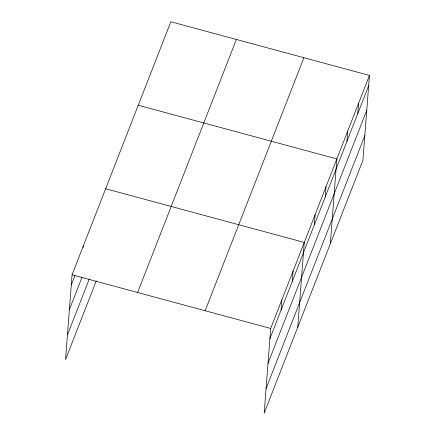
<?xml version="1.0" encoding="UTF-8"?>
<svg xmlns="http://www.w3.org/2000/svg" width="435" height="435" viewBox="0 0 435 435"><rect width="100%" height="100%" fill="white"/><g stroke="black" fill="none" stroke-linecap="round" stroke-linejoin="round"><path stroke-width="0.65" d="M369.451 75.44L270.69 328.463L264.165 413.25L362.931 160.227L369.451 75.44L170.835 21.75L72.069 274.773L65.549 359.56L96.206 281.01M83.167 247.374L83.264 246.096M281.097 310.008L281.885 299.786M292.293 281.331L293.076 271.114M297.747 327.223L304.272 242.436L105.651 188.741M314.347 224.824L315.136 214.602M325.211 196.99L326 186.773M330.339 243.725L336.864 158.938L138.243 105.248M346.94 141.326L347.723 131.109M357.804 113.491L358.587 103.274M71.286 284.99L74.934 275.638M69.393 309.595L82.046 277.182M67.441 334.95L89.338 278.846M137.618 292.489L236.379 39.471M205.146 310.742L303.907 57.724M269.907 338.68L368.668 85.662M268.009 363.29L366.776 110.267M266.062 388.64L364.824 135.622M72.069 274.773L270.69 328.463"/></g></svg>
